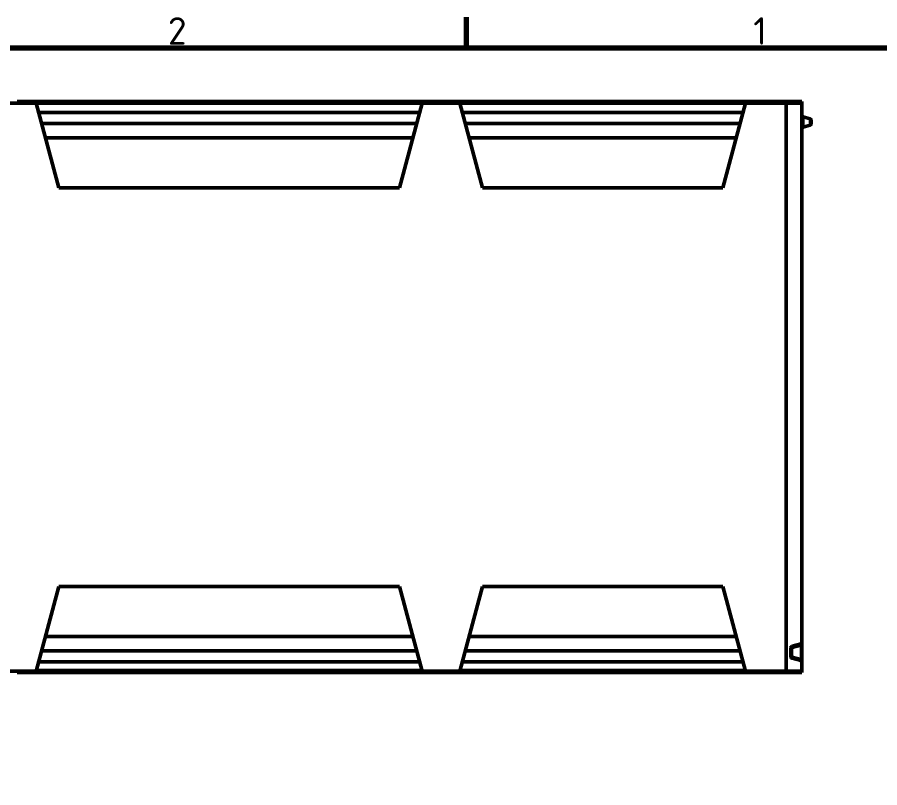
# Model space of a CAD drawing. Header units: millimetres. Extents: x 0 to 4362, y -130 to 2100.
# Drawn here: x 2313 to 2862, y 1578 to 2069 of the extents above; entities that cross this region are included whole.
import ezdxf

# ---------------------------------------------------------------- set-up
doc = ezdxf.new("R2010")
doc.units = ezdxf.units.MM
doc.header["$LTSCALE"] = 5
for name, color, linetype, lineweight in [('Rahmen (ISO)', 7, 'Continuous', 70), ('Sichtbar (ISO)', 7, 'Continuous', 50), ('Sichtbar schmal (ISO)', 7, 'Continuous', 35)]:
    doc.layers.add(name, color=color, linetype=linetype, lineweight=lineweight)
doc.styles.add('Notiztext (DIN)', font='isocpeur.ttf')

# ---------------------------------------------------------------- blocks, each defined once
blk = doc.blocks.new('Ränder Standardrahmen')
at = {"layer": 'Rahmen (ISO)'}
blk.add_line((519.75, 410), (519.75, 413.9), dxfattribs=at)
at = {"layer": 'Rahmen (ISO)', "flags": 128}
blk.add_lwpolyline([(10, 10), (10, 410), (584, 410), (584, 10), (10, 10)], dxfattribs=at)
at = {"layer": 'Rahmen (ISO)', "char_height": 3.5, "attachment_point": 7, "style": 'Notiztext (DIN)'}
for s, insert in [('2', (481.7, 410.4)), ('1', (556.3, 410.4))]:
    blk.add_mtext(s, dxfattribs=dict(at, insert=insert))

msp = doc.modelspace()

# ---------------------------------------------------------------- linework, layer by layer
at = {"layer": 'Sichtbar (ISO)'}
for p, q in [((2300.521, 2014.741), (2324.521, 2014.741)), ((2312.521, 2015.595), (2312.521, 2015.741)), ((2812.521, 2015.741), (2312.521, 2015.741)), ((2312.521, 2015.595), (2312.521, 2014.741)), ((2570.521, 2014.741), (2324.521, 2014.741)), ((2324.521, 2014.741), (2338.991, 1960.741)), ((2556.052, 1960.741), (2570.521, 2014.741)), ((2570.521, 2014.741), (2594.521, 2014.741)), ((2776.521, 2014.741), (2594.521, 2014.741)), ((2594.521, 2014.741), (2608.991, 1960.741)), ((2776.521, 2014.741), (2762.052, 1960.741)), ((2802.521, 2014.741), (2776.521, 2014.741)), ((2802.521, 2014.741), (2802.521, 1652.741)), ((2812.521, 2014.741), (2802.521, 2014.741)), ((2812.521, 2015.741), (2812.521, 2015.595)), ((2812.521, 2014.741), (2812.521, 2015.595)), ((2812.521, 1671.008), (2812.521, 2014.741)), ((2568.914, 2008.741), (2326.129, 2008.741)), ((2774.914, 2008.741), (2596.129, 2008.741)), ((2567.038, 2001.741), (2328.005, 2001.741)), ((2773.038, 2001.741), (2598.005, 2001.741)), ((2813.263, 2006.043), (2817.78, 2004.832)), ((2813.263, 1999.44), (2817.78, 2000.65)), ((2818.521, 2003.866), (2818.521, 2001.616)), ((2564.596, 1992.627), (2330.447, 1992.627)), ((2770.596, 1992.627), (2600.447, 1992.627)), ((2556.052, 1960.741), (2338.991, 1960.741)), ((2762.052, 1960.741), (2608.991, 1960.741)), ((2324.521, 1652.741), (2338.991, 1706.741)), ((2556.052, 1706.741), (2338.991, 1706.741)), ((2556.052, 1706.741), (2570.521, 1652.741)), ((2594.521, 1652.741), (2608.991, 1706.741)), ((2762.052, 1706.741), (2608.991, 1706.741)), ((2762.052, 1706.741), (2776.521, 1652.741)), ((2564.596, 1674.855), (2330.447, 1674.855)), ((2770.596, 1674.855), (2600.447, 1674.855)), ((2812.521, 1669.077), (2812.521, 1671.008)), ((2567.038, 1665.741), (2328.005, 1665.741)), ((2773.038, 1665.741), (2598.005, 1665.741)), ((2805.521, 1661.884), (2805.521, 1667.598)), ((2806.263, 1668.564), (2811.78, 1670.043)), ((2812.521, 1660.406), (2812.521, 1669.077)), ((2811.78, 1659.44), (2806.263, 1660.918)), ((2812.521, 1658.474), (2812.521, 1660.406)), ((2568.914, 1658.741), (2326.129, 1658.741)), ((2774.914, 1658.741), (2596.129, 1658.741)), ((2812.521, 1652.741), (2812.521, 1658.474)), ((2300.521, 1652.741), (2324.521, 1652.741)), ((2312.521, 1651.741), (2812.521, 1651.741)), ((2570.521, 1652.741), (2324.521, 1652.741)), ((2570.521, 1652.741), (2594.521, 1652.741)), ((2776.521, 1652.741), (2594.521, 1652.741)), ((2802.521, 1652.741), (2776.521, 1652.741)), ((2802.521, 1652.741), (2812.521, 1652.741)), ((2812.521, 1651.888), (2812.521, 1652.741)), ((2812.521, 1651.888), (2812.521, 1651.741))]:
    msp.add_line(p, q, dxfattribs=at)
for centre, start, end in [((2813.521, 2007.008), 180, 255), ((2817.521, 2003.866), 0, 75), ((2817.521, 2001.616), 285, 0), ((2813.521, 1998.474), 105, 180), ((2811.521, 1671.008), 285, 0), ((2806.521, 1667.598), 105, 180), ((2806.521, 1661.884), 180, 255), ((2811.521, 1658.474), 0, 75)]:
    msp.add_arc(centre, 1, start, end, dxfattribs=at)
at = {"layer": 'Sichtbar schmal (ISO)'}
for p, q in [((2312.521, 2015.595), (2812.521, 2015.595)), ((2570.388, 2014.243), (2324.655, 2014.243)), ((2776.388, 2014.243), (2594.655, 2014.243)), ((2813.263, 2006.043), (2813.263, 1999.44)), ((2817.78, 2000.65), (2817.78, 2004.832)), ((2805.521, 1667.598), (2806.263, 1667.598)), ((2806.263, 1667.598), (2811.78, 1669.077)), ((2806.263, 1661.884), (2806.263, 1667.598)), ((2811.78, 1669.077), (2812.521, 1669.077)), ((2811.78, 1669.077), (2811.78, 1660.406)), ((2806.263, 1661.884), (2805.521, 1661.884)), ((2811.78, 1660.406), (2806.263, 1661.884)), ((2812.521, 1660.406), (2811.78, 1660.406)), ((2812.521, 1651.888), (2312.521, 1651.888)), ((2570.388, 1653.239), (2324.655, 1653.239)), ((2776.388, 1653.239), (2594.655, 1653.239))]:
    msp.add_line(p, q, dxfattribs=at)
for centre, major_axis, ratio, start_param, end_param in [((2806.521, 1667.598), (-0.259, 0.966), 0.2505628, 0, 1.5037588), ((2811.521, 1668.938), (-0.283, -1.105), 0.192483, 1.7457908, 3.2495496), ((2806.521, 1661.884), (-0.259, -0.966), 0.2505628, 4.7794265, 6.2831853), ((2811.521, 1660.544), (0.283, -1.105), 0.192483, 6.1752283, 7.6789872)]:
    msp.add_ellipse(centre, major_axis=major_axis, ratio=ratio, start_param=start_param, end_param=end_param, dxfattribs=at)

# ---------------------------------------------------------------- block references
at = {"xscale": 5, "yscale": 5, "zscale": 5}
msp.add_blockref('Ränder Standardrahmen', (0, 0), dxfattribs=at)

doc.saveas('drawing.dxf')
